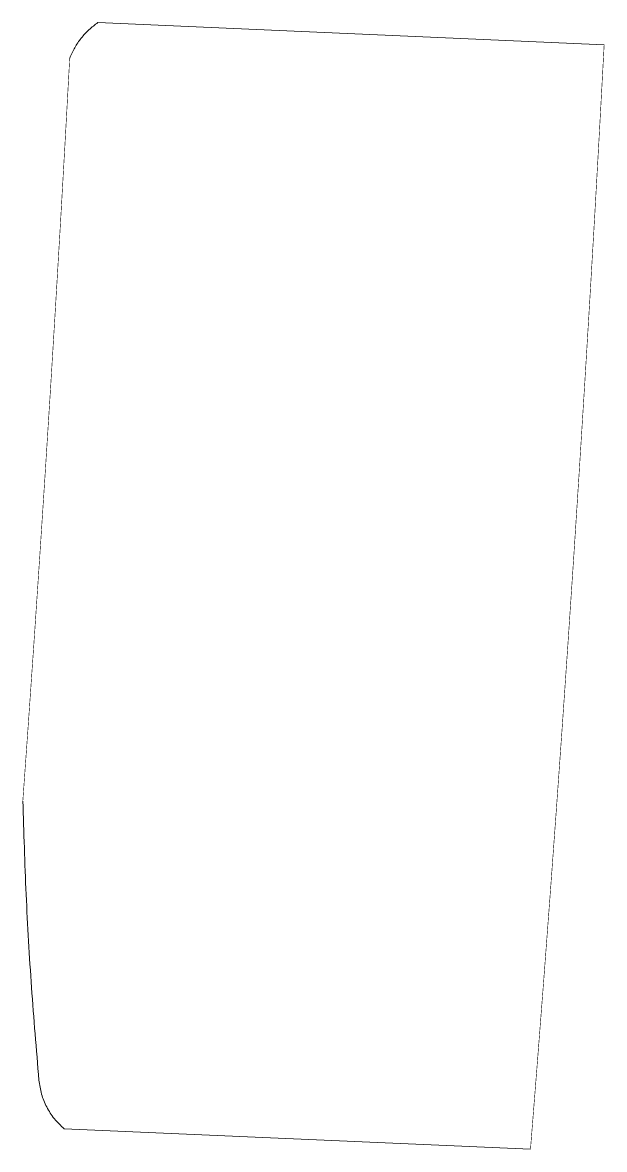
# Model space of a CAD drawing. Header units: millimetres. Extents: x -16985 to -606, y 2122 to 9380.
# Drawn here: x -3350.4 to -3159.8, y 6582 to 6951.3 of the extents above; entities that cross this region are included whole.
import ezdxf

# ---------------------------------------------------------------- set-up
doc = ezdxf.new("R2010")
doc.units = ezdxf.units.MM
doc.linetypes.add('K5LT_THIN', pattern=[0])

msp = doc.modelspace()

# ---------------------------------------------------------------- linework, layer by layer
at = {"color": 7, "linetype": 'K5LT_THIN', "lineweight": 18}
for p, q in [((-3325.68, 6951.3), (-3159.9, 6944.03)), ((-3336.75, 6588.77), (-3184.03, 6582.08))]:
    msp.add_line(p, q, dxfattribs=at)
at = {"color": 7, "linetype": 'K5LT_THIN', "const_width": 0.18}
for points in [[(-3159.9, 6944.03), (-3161.43, 6915.86), (-3163.01, 6887.72), (-3164.65, 6859.62), (-3166.35, 6831.57), (-3168.1, 6803.57), (-3169.9, 6775.63), (-3171.76, 6747.75), (-3173.67, 6719.94), (-3175.64, 6692.19), (-3177.66, 6664.53), (-3179.73, 6636.96), (-3181.86, 6609.47), (-3184.03, 6582.08)], [(-3350.29, 6696.18), (-3348.38, 6723), (-3346.52, 6749.9), (-3344.71, 6776.85), (-3342.95, 6803.87), (-3341.24, 6830.94), (-3339.59, 6858.06), (-3337.98, 6885.23), (-3336.43, 6912.43), (-3334.93, 6939.67)]]:
    msp.add_lwpolyline(points, dxfattribs=at)
at = {"color": 7, "linetype": 'K5LT_THIN', "lineweight": 18}
for points, knots in [([(-3334.93, 6939.67), (-3334.41, 6940.82), (-3333.39, 6943.11), (-3331.23, 6946.21), (-3328.7, 6949.02), (-3326.69, 6950.54), (-3325.68, 6951.3)], [0, 0, 0, 0, 0.249733, 0.498703, 0.749526, 1, 1, 1, 1]), ([(-3345.01, 6604.71), (-3345.86, 6614.81), (-3347.57, 6635.01), (-3349.33, 6665.52), (-3349.97, 6685.96), (-3350.29, 6696.18)], [0, 0, 0, 0, 0.333788, 0.66706, 1, 1, 1, 1]), ([(-3336.75, 6588.77), (-3337.86, 6589.83), (-3340.1, 6591.94), (-3342.56, 6595.85), (-3344.34, 6600.12), (-3344.79, 6603.17), (-3345.01, 6604.71)], [0, 0, 0, 0, 0.249617, 0.499824, 0.748962, 1, 1, 1, 1])]:
    msp.add_open_spline(points, degree=3, knots=knots, dxfattribs=at)

doc.saveas('drawing.dxf')
